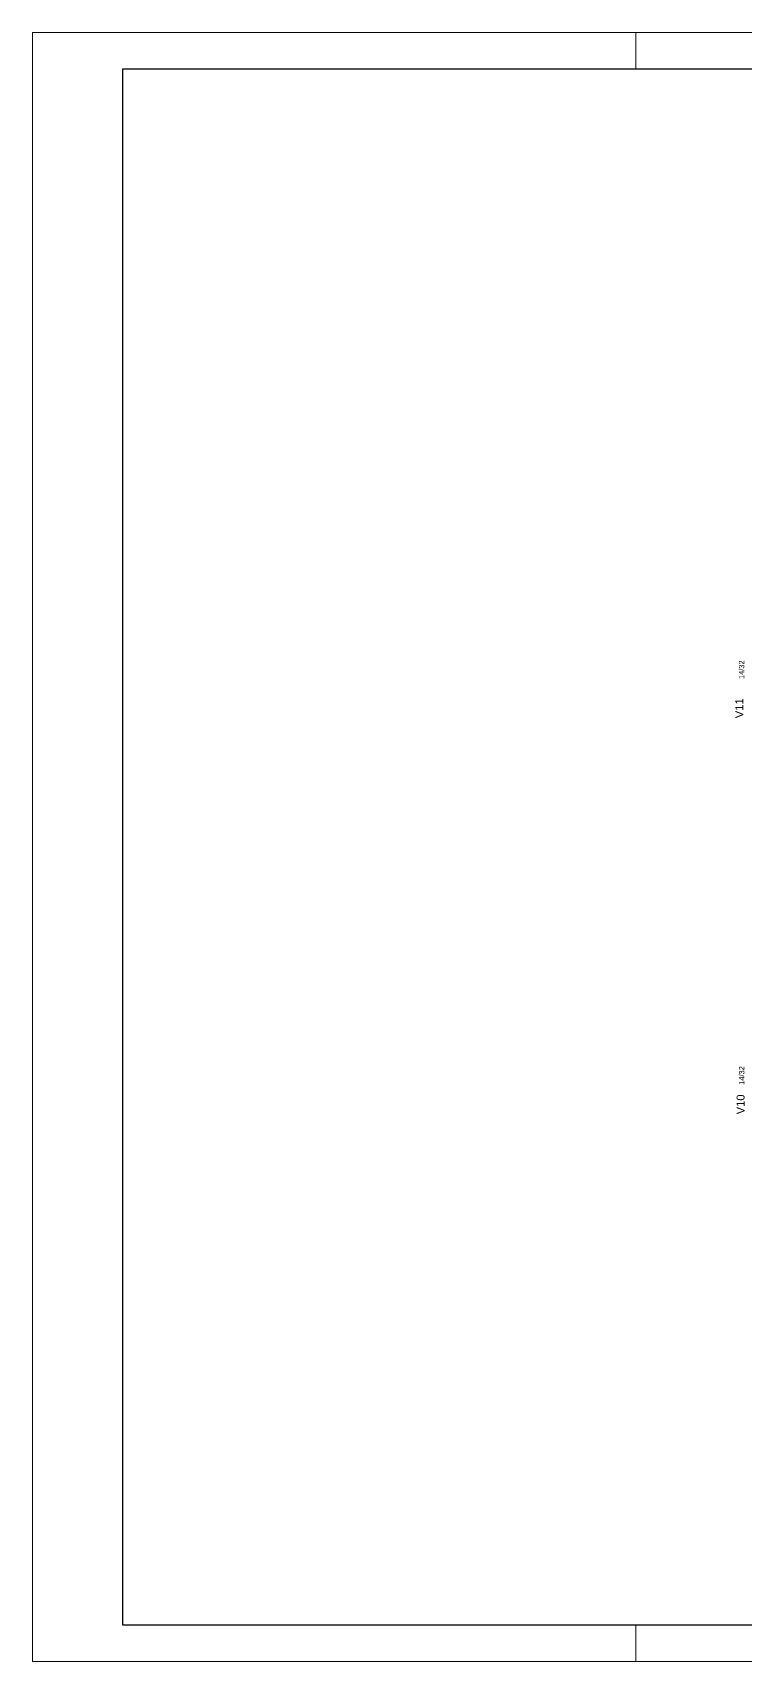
# Model space of a CAD drawing. Header units: millimetres. Extents: x 2319 to 6611, y 404 to 3152.
# Drawn here: x 2319 to 3522, y 404 to 3152 of the extents above; entities that cross this region are included whole.
import ezdxf

# ---------------------------------------------------------------- set-up
doc = ezdxf.new("R2010")
doc.units = ezdxf.units.MM
doc.layers.add('FOLHA', color=255, linetype='Continuous', lineweight=5)
doc.layers.add('VIG-D', color=2, linetype='Continuous')
doc.layers.add('VIG-N', color=4, linetype='Continuous')
doc.styles.add('TQS_ARIAL', font='arial.ttf')

msp = doc.modelspace()

# ---------------------------------------------------------------- linework, layer by layer
at = {"color": 30}
for p, q in [((2471.37, 3091.24), (6549.85, 3091.24)), ((2471.37, 465.4), (2471.37, 3091.24)), ((6549.85, 465.4), (2471.37, 465.4))]:
    msp.add_line(p, q, dxfattribs=at)
at = {"layer": 'FOLHA'}
for p, q in [((2318.96, 3152.2), (6610.81, 3152.2)), ((3337.05, 3091.24), (3337.05, 3152.2)), ((3337.05, 404.44), (3337.05, 465.4)), ((6610.81, 404.44), (2318.96, 404.44))]:
    msp.add_line(p, q, dxfattribs=at)
at = {"layer": 'FOLHA', "lineweight": 5}
msp.add_line((2318.96, 404.44), (2318.96, 3152.2), dxfattribs=at)

# ---------------------------------------------------------------- texts
at = {"layer": 'VIG-D', "linetype": 'Continuous', "style": 'TQS_ARIAL'}
for p in [(3520.23, 2061.67), (3520.49, 1377.12)]:
    msp.add_text('14/32', height=9, rotation=90, dxfattribs=at).set_placement(p)
at = {"layer": 'VIG-N', "linetype": 'Continuous', "style": 'TQS_ARIAL'}
for s, p in [('V11', (3518.62, 1995.55)), ('V10', (3520.75, 1327.37))]:
    msp.add_text(s, height=13.5, rotation=90, dxfattribs=at).set_placement(p)

doc.saveas('drawing.dxf')
